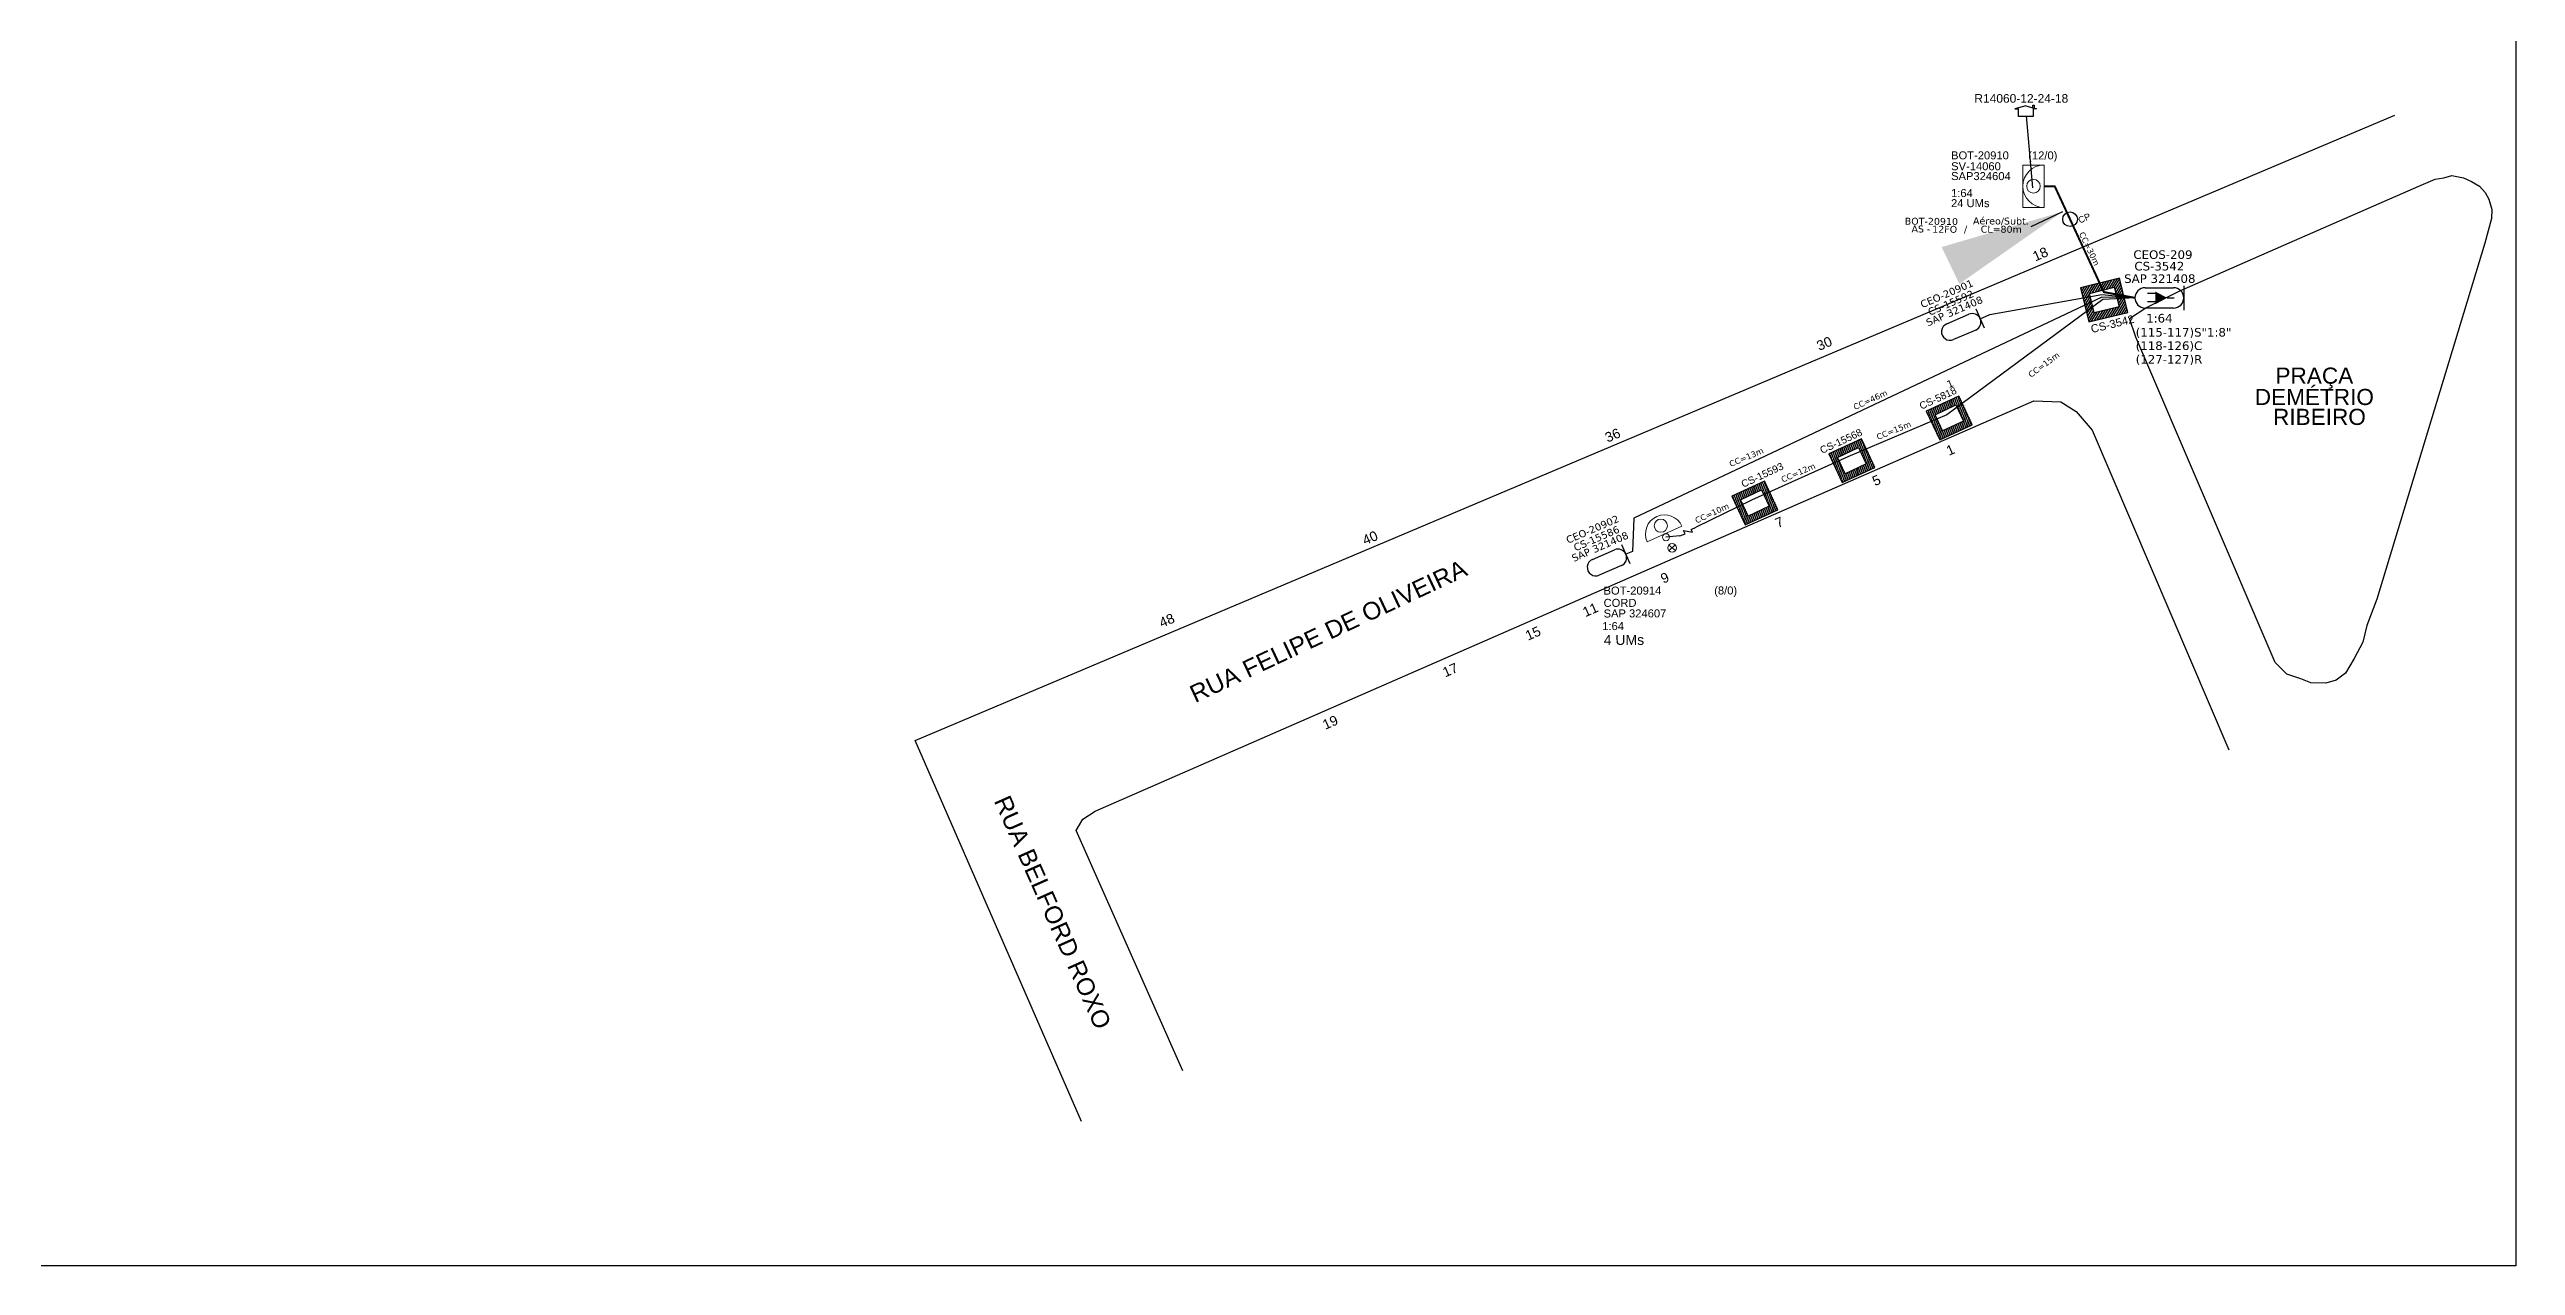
# Model space of a CAD drawing. Extents: x 0 to 841, y 0 to 594.
# Drawn here: x 345.3 to 841, y 0 to 244.6 of the extents above; entities that cross this region are included whole.
import ezdxf
from ezdxf.enums import TextEntityAlignment as Align

# ---------------------------------------------------------------- set-up
doc = ezdxf.new("R2010")
doc.units = 0
doc.linetypes.add('PHANTOM2', pattern=[1.25, 0.625, -0.125, 0.125, -0.125, 0.125, -0.125])
for name, color, linetype in [('10.1-Caixas Subterrâneas', 5, 'Continuous'), ('20.4-CEOS', 1, 'Continuous'), ('20.5-CEO', 1, 'Continuous'), ('CAP a instalar', 1, 'Continuous'), ('label_cabos', 7, 'Continuous'), ('Legenda', 1, 'Continuous'), ('MUB', 252, 'Continuous'), ('Segmento de Logradouro Texto', 238, 'Continuous'), ('Subida Lateral', 5, 'Continuous'), ('surveys', 7, 'Continuous'), ('surveys legendas', 7, 'Continuous')]:
    doc.layers.add(name, color=color, linetype=linetype)
for name, color, linetype, lineweight in [('10.4-Postes', 1, 'Continuous', 0), ("20.0-LEGENDA DOS CDO'S", 1, 'Continuous', 0), ('20.1-CDO_INTERIOR', 1, 'Continuous', 0), ('20.2-CDO_POSTE', 1, 'Continuous', 5)]:
    doc.layers.add(name, color=color, linetype=linetype, lineweight=lineweight)
doc.layers.add('Comprimeto de lance', color=7, linetype='Continuous', true_color=0xf7f7f7)
doc.layers.add('DROP DE CLIENTE', color=140, linetype='Continuous', plot=False)
doc.layers.add('EXTRA', color=50, linetype='Continuous', plot=False)
doc.styles.add('ARIAL', font='arial.ttf')
doc.styles.add('DIGICADE', font='arial.ttf')
doc.styles.add('siredit', font='verdana.ttf')
doc.linetypes.add('FENCELINE1', pattern='A,0.25,-0.1,[133,ltypeshp.shx,S=0.1,R=0,X=-0.1,Y=0],-0.1,1', length=1.45)
doc.dimstyles.new('CC', dxfattribs={"dimtxt": 0.8, "dimasz": 2, "dimexe": 0.18, "dimexo": 0.0625, "dimgap": 0.09, "dimtad": 0, "dimdec": 0, "dimrnd": 1, "dimzin": 0, "dimdsep": 46, "dimtxsty": 'siredit', "dimblk": 'NONE', "dimcen": 0, "dimse1": 1, "dimse2": 1, "dimsd1": 1, "dimsd2": 1, "dimclrt": 7, "dimadec": 0, "dimazin": 0, "dimtfac": 1, "dimtdec": 0, "dimtofl": 0, "dimtmove": 0, "dimatfit": 3, "dimfxl": 0, "dimtolj": 1, "dimtzin": 0, "dimarcsym": 0})

# ---------------------------------------------------------------- blocks, each defined once
blk = doc.blocks.new('*U92')
at = {"layer": '20.4-CEOS', "color": 7, "style": 'siredit'}
for tag, p in [('FIBRAS_SPLITTER', (0, 0)), ('FIBRAS_TOP_C', (0, -4.13)), ('RESERVA_FINAIS', (0, -5.46))]:
    blk.add_attdef(tag, p, '', height=1.01, dxfattribs=at)
for tag, p, flags in [('ID_ATIVIDADE', (0, -6.77), 3), ('QTDE', (0, -9.4), 1), ('FATOR', (0, -8.09), 1), ('FID', (0, -10.71), 1)]:
    blk.add_attdef(tag, p, '', height=1.01, dxfattribs=dict(at, flags=flags))
blk = doc.blocks.new('*X68')
at = {"color": 0, "linetype": 'Continuous'}
for p, q in [((-1.25, 0.34099), (-0.49099, 1.1)), ((-1.25, 0.517767), (-0.667767, 1.1)), ((-1.25, 0.694544), (-0.844544, 1.1)), ((-1.25, 0.87132), (-1.02132, 1.1)), ((-1.25, 1.048097), (-1.198097, 1.1)), ((-1.25, 0.164214), (-0.8035, 0.610714)), ((-1.25, -0.012563), (-0.8035, 0.433937)), ((-1.25, -0.18934), (-0.8035, 0.25716)), ((-1.25, -0.366117), (-0.8035, 0.080383)), ((-0.789214, 0.625), (-0.314214, 1.1)), ((-0.612437, 0.625), (-0.137437, 1.1)), ((-0.43566, 0.625), (0.03934, 1.1)), ((-0.258883, 0.625), (0.216117, 1.1)), ((-0.082107, 0.625), (0.392893, 1.1)), ((0.09467, 0.625), (0.56967, 1.1)), ((0.271447, 0.625), (0.746447, 1.1)), ((0.448223, 0.625), (0.923223, 1.1)), ((0.625, 0.625), (1.1, 1.1)), ((0.801777, 0.625), (1.25, 1.073223)), ((0.8035, 0.449947), (1.25, 0.896447)), ((0.8035, 0.27317), (1.25, 0.71967)), ((0.8035, 0.096393), (1.25, 0.542893)), ((0.8035, -0.080383), (1.25, 0.366117)), ((0.8035, -0.25716), (1.25, 0.18934)), ((0.8035, -0.433937), (1.25, 0.012563)), ((-1.25, -0.542893), (-0.8035, -0.096393)), ((-1.25, -0.71967), (-0.8035, -0.27317)), ((-1.25, -0.896447), (-0.8035, -0.449947)), ((-1.25, -1.073223), (-0.801777, -0.625)), ((-1.1, -1.1), (-0.625, -0.625)), ((-0.923223, -1.1), (-0.448223, -0.625)), ((-0.746447, -1.1), (-0.271447, -0.625)), ((-0.56967, -1.1), (-0.09467, -0.625)), ((-0.392893, -1.1), (0.082107, -0.625)), ((-0.216117, -1.1), (0.258883, -0.625)), ((-0.03934, -1.1), (0.43566, -0.625)), ((0.137437, -1.1), (0.612437, -0.625)), ((0.314214, -1.1), (0.789214, -0.625)), ((0.49099, -1.1), (1.25, -0.34099)), ((0.667767, -1.1), (1.25, -0.517767)), ((0.8035, -0.610714), (1.25, -0.164214)), ((0.844544, -1.1), (1.25, -0.694544)), ((1.02132, -1.1), (1.25, -0.87132)), ((1.198097, -1.1), (1.25, -1.048097))]:
    blk.add_line(p, q, dxfattribs=at)
blk = doc.blocks.new('MANHOLE_MQ')
at = {"color": 0, "linetype": 'Continuous'}
for p, q in [((0.00000623, 0.00000569), (-0.00000627, 0.00000569)), ((-0.00000627, 0.00000569), (-0.00000627, -0.00000531)), ((-0.00000404, 0.00000331), (0.00000399, 0.00000331)), ((-0.00000404, -0.00000294), (-0.00000404, 0.00000331)), ((0.00000399, 0.00000331), (0.00000399, -0.00000294)), ((0.00000623, -0.00000531), (0.00000623, 0.00000569)), ((-0.00000627, -0.00000531), (0.00000623, -0.00000531)), ((0.00000399, -0.00000294), (-0.00000404, -0.00000294)), ((0.00000399, -0.00000294), (0.00000399, -0.00000294))]:
    blk.add_line(p, q, dxfattribs=at)
at = {"color": 0, "linetype": 'Continuous', "xscale": 5e-06, "yscale": 5e-06, "zscale": 1e-05}
blk.add_blockref('*X68', (-0.00000002, 0.00000019), dxfattribs=at)
blk = doc.blocks.new('POLE_POLE')
at = {"layer": '10.4-Postes', "color": 1, "linetype": 'PHANTOM2'}
for points in [[(-0.000008, 0.0000105), (0.0000076, -0.0000022)], [(0.0000072, 0.000011), (-0.0000076, -0.0000027)]]:
    blk.add_lwpolyline(points, dxfattribs=at)
at = {"layer": '10.4-Postes', "color": 1}
blk.add_circle((-0.0000002, 0.0000042), 0.0000101, dxfattribs=at)
blk = doc.blocks.new('CDOI_CT_ESQ')
at = {"layer": '20.1-CDO_INTERIOR', "color": 0, "lineweight": 18}
blk.add_lwpolyline([(-2.12, -2.13), (-2.12, 2.12), (0, 2.12), (0.01, -2.13)], close=True, dxfattribs=at)
blk.add_circle((-1.06, 0), 0.68, dxfattribs=at)
blk.add_arc((0.01, 0), 2.13, 90.0276, 270.0276, dxfattribs=at)
at = {"layer": "20.0-LEGENDA DOS CDO'S", "color": 0, "style": 'ARIAL'}
for tag, p in [('CDO_N', (-9.3, 2.69)), ('SAP', (-9.3, 0.61)), ('SURVEY', (-9.3, 1.6)), ('1:XX', (-9.31, -1.08)), ('UMS', (-9.31, -2.09))]:
    blk.add_attdef(tag, p, '', height=0.68, rotation=359.9724, dxfattribs=at)
blk.add_attdef('FIBRAS_UTILIZADAS', text='', height=0.68, rotation=359.9724, dxfattribs=at).set_placement((-1.59, 2.69), align=Align.CENTER)
blk = doc.blocks.new('*U97')
at = {"color": 0}
blk.add_line((2.14, -0.58), (-2.1, -0.68), dxfattribs=at)
for centre, radius in [((0, 0.38), 0.733), ((0.03, -1.03), 0.393)]:
    blk.add_circle(centre, radius, dxfattribs=at)
blk.add_arc((0.02, -0.63), 2.12, 1.3782, 181.3782, dxfattribs=at)
blk = doc.blocks.new('Inst CDOE-8 CAIXA DIST OPT CDOE 48F_8D C_SPL OPTAP')
at = {"layer": "20.0-LEGENDA DOS CDO'S", "color": 0, "style": 'ARIAL'}
for tag, p, height in [('FID', (0.12, 5.25), 0.8), ('1:XX', (-0.01, 1.7), 0.8), ('SAP', (0.12, 2.96), 0.8), ('CORDOALHA', (0.12, 4.02), 0.8), ('UMS', (0.14, 0.22), 1)]:
    blk.add_attdef(tag, p, '', height=height, rotation=0.118, dxfattribs=at)
at = {"layer": "20.0-LEGENDA DOS CDO'S", "color": 0}
for tag, p, style, flags in [('ID_ATIVIDADE', (0.12, 6.47), 'ARIAL', 3), ('FATOR', (7.92, 6.47), 'ARIAL', 1), ('QTDE', (0.23, -0.97), 'DIGICADE', 3)]:
    blk.add_attdef(tag, p, '', height=0.8, rotation=0.118, dxfattribs=dict(at, style=style, flags=flags))
at = {"layer": "20.0-LEGENDA DOS CDO'S", "color": 0, "style": 'ARIAL'}
blk.add_attdef('FIBRAS_UTILIZADAS', text='', height=0.8, rotation=0.118, dxfattribs=at).set_placement((13.48, 5.26), align=Align.CENTER)
blk = doc.blocks.new('LEGENDA DOS CABOS')
at = {"layer": 'EXTRA', "color": 0, "style": 'siredit'}
for tag, p in [('ID', (4.6, 0.97)), ('XX', (9.03, 0.97))]:
    blk.add_attdef(tag, text='', height=0.48, rotation=359.69, dxfattribs=at).set_placement(p, align=Align.MIDDLE_CENTER)
at = {"layer": 'Legenda', "color": 0, "style": 'siredit'}
for tag, p in [('TIPO_CABO', (1.31, 0)), ('CABO', (4.69, -0.05)), ('/', (6.81, -0.05)), ('METROS', (10.03, -0.05))]:
    blk.add_attdef(tag, text='', height=0.8, rotation=359.69, dxfattribs=at).set_placement(p, align=Align.MIDDLE_CENTER)
blk = doc.blocks.new('_None')
blk = doc.blocks.new('SURVEY_SURVEY')
for p, q in [((0, 0.0000127), (-0.0000126, 0.000009)), ((-0.0000126, 0.000009), (-0.0000086, 0.000009)), ((-0.0000086, 0), (-0.0000086, 0.000009)), ((0.0000086, 0), (-0.0000086, 0)), ((0, 0.0000127), (0.0000126, 0.000009)), ((0.0000084, 0.0000132), (0.0000098, 0.0000132)), ((0.0000084, 0.0000103), (0.0000084, 0.0000132)), ((0.0000126, 0.000009), (0.0000086, 0.000009)), ((0.0000086, 0.000009), (0.0000086, 0)), ((0.0000098, 0.0000132), (0.0000098, 0.0000099))]:
    blk.add_line(p, q)

msp = doc.modelspace()

# ---------------------------------------------------------------- linework, layer by layer
msp.add_lwpolyline([(0, 594), (841, 594), (841, 0), (0, 0)], close=True)
at = {"color": 5}
msp.add_circle((751.44, 210.4), 1.47, dxfattribs=at)
at = {"layer": '20.4-CEOS', "color": 5}
for p, q in [((766.53, 196.61), (772.25, 196.61)), ((772.25, 192.54), (766.53, 192.54))]:
    msp.add_line(p, q, dxfattribs=at)
for points in [[(768.71, 195.46), (766.98, 195.46)], [(768.71, 193.77), (766.98, 193.77)], [(770.97, 194.58), (772.34, 194.58)], [(774.28, 197.03), (774.28, 192.12)]]:
    msp.add_lwpolyline(points, dxfattribs=at)
msp.add_lwpolyline([(770.97, 194.58, 0, 2.51, 0), (768.61, 194.58, 2.51, 2.51, 0)], format="xyseb", dxfattribs=at)
for centre, start, end in [((766.53, 194.58), 90, 270), ((772.25, 194.58), 270, 90)]:
    msp.add_arc(centre, 2.04, start, end, dxfattribs=at)
at = {"layer": '20.5-CEO', "color": 7}
for p, q in [((726.65, 189.36), (731.11, 191.29)), ((732.49, 188.11), (728.03, 186.18)), ((655.45, 141.99), (659.91, 143.92)), ((661.28, 140.74), (656.82, 138.81))]:
    msp.add_line(p, q, dxfattribs=at)
for points in [[(734.22, 188.47), (732.56, 192.31)], [(663.01, 141.1), (661.35, 144.94)]]:
    msp.add_lwpolyline(points, dxfattribs=at)
for centre, start, end in [((727.34, 187.77), 113.3994, 293.3994), ((731.8, 189.7), 293.3994, 113.3994), ((660.59, 142.33), 293.3994, 113.3994), ((656.14, 140.4), 113.3994, 293.3994)]:
    msp.add_arc(centre, 1.73, start, end, dxfattribs=at)
at = {"layer": 'CAP a instalar', "color": 7, "linetype": 'FENCELINE1', "ltscale": 5}
for p, q in [((757.86, 194.71), (663.76, 150.31)), ((758.01, 194.23), (726.65, 171.09)), ((735.3, 191.22), (757.81, 195.27)), ((757.81, 195.27), (764.5, 194.58)), ((764.5, 194.58), (757.86, 194.71)), ((764.5, 194.58), (758.01, 194.23)), ((733.39, 190.39), (735.3, 191.22)), ((726.65, 171.09), (706.78, 162.64)), ((706.78, 162.64), (687.43, 153.88)), ((687.43, 153.88), (676.28, 148.49)), ((663.76, 150.31), (663.51, 143.59)), ((673.03, 146.71), (670.23, 146.47)), ((663.51, 143.59), (662.18, 143.02))]:
    msp.add_line(p, q, dxfattribs=at)
at = {"layer": 'CAP a instalar', "color": 1, "linetype": 'FENCELINE1', "ltscale": 5, "const_width": 0.409}
msp.add_lwpolyline([(764.5, 194.58), (758.23, 195.74), (748.36, 217.02), (746.23, 217.02)], dxfattribs=at)
at = {"layer": 'DROP DE CLIENTE'}
msp.add_lwpolyline([(743.98, 216.72), (742.71, 231.17)], dxfattribs=at)
at = {"layer": 'MUB', "color": 4}
for points in [[(552.73, 29.02), (519.31, 105.58), (816.72, 231.28)], [(794.43, 205.17), (821.57, 217.04), (824.84, 218.43), (826.54, 218.68), (828.18, 219.19), (830.53, 218.68), (832.11, 218), (833.72, 217.02), (834.89, 215.77), (835.59, 214.42), (836.2, 212.37), (836.16, 210.55), (834.77, 205.56), (813.09, 134), (811.09, 128.74), (810.27, 125.33)], [(810.27, 125.33), (808.51, 122.09), (806.77, 119.1), (804.95, 117.75), (802.86, 117.12), (799.81, 117.16), (797.85, 118.02), (795.04, 118.9), (792.67, 121.25), (764.67, 186.69), (763.36, 190.41), (766.65, 192.6), (773.39, 195.94), (794.43, 205.17)], [(573.16, 39.16), (551.72, 87.47), (553.01, 89.78), (555.51, 91.36), (744.13, 173.86), (749.59, 173.69), (752.7, 171.72), (755.86, 167.97), (783.32, 103.69)]]:
    msp.add_lwpolyline(points, dxfattribs=at)
at = {"layer": 'Subida Lateral', "color": 7}
for p, q in [((673.03, 146.71), (674.09, 147.15)), ((674.09, 147.15), (673.77, 147.82)), ((673.77, 147.82), (675.56, 147.49)), ((675.31, 148.01), (676.28, 148.49)), ((675.56, 147.49), (675.31, 148.01))]:
    msp.add_line(p, q, dxfattribs=at)

# ---------------------------------------------------------------- block references
at = {"layer": '10.1-Caixas Subterrâneas', "color": 30}
for p, xscale, yscale, zscale, rotation in [((758.26, 194.26), 642882.2373010431, 642882.237301043, 642882.237301043, 193.7472416184264), ((727.11, 170.53), 578594.0135709385, 578594.0135709384, 578594.0135709384, 205.0462007797069), ((707.52, 161.94), 578594.0135709385, 578594.0135709384, 578594.0135709384, 205.0462007797069), ((688.05, 153.43), 578594.0135709385, 578594.0135709384, 578594.0135709384, 205.0462007797069)]:
    msp.add_blockref('MANHOLE_MQ', p, dxfattribs=dict(at, xscale=xscale, yscale=yscale, zscale=zscale, rotation=rotation))
at = {"layer": '10.4-Postes', "color": 1, "xscale": 86451.61375872836, "yscale": 86451.61375872836, "zscale": 86451.61375872836}
msp.add_blockref('POLE_POLE', (671.47, 143.97), dxfattribs=at)
at = {"layer": "20.0-LEGENDA DOS CDO'S", "color": 7, "lineweight": 0}
ref = msp.add_blockref('Inst CDOE-8 CAIXA DIST OPT CDOE 48F_8D C_SPL OPTAP', (657.44, 124.37), dxfattribs=dict(at, xscale=2.01034164286304, yscale=2.010341642863025, zscale=2.010341642863025))
ref.add_attrib('FID', 'BOT-20914', (657.68, 134.92), dxfattribs={"color": 0, "height": 1.608, "rotation": 0.118, "style": 'ARIAL'})
ref.add_attrib('CORDOALHA', 'CORD', (657.69, 132.45), dxfattribs={"color": 0, "height": 1.608, "rotation": 0.118, "style": 'ARIAL'})
ref.add_attrib('SAP', 'SAP 324607', (657.69, 130.32), dxfattribs={"color": 0, "height": 1.608, "rotation": 0.118, "style": 'ARIAL'})
ref.add_attrib('1:XX', '1:64', (657.42, 127.78), dxfattribs={"color": 0, "height": 1.608, "rotation": 0.118, "style": 'ARIAL'})
ref.add_attrib('UMS', '4 UMs', (657.73, 124.8), dxfattribs={"color": 0, "height": 2.01, "rotation": 0.118, "style": 'ARIAL'})
ref.add_attrib('FIBRAS_UTILIZADAS', '(8/0)', dxfattribs={"color": 0, "height": 1.608, "rotation": 0.118, "style": 'ARIAL'}).set_placement((684.54, 134.95), align=Align.RIGHT)
at = {"layer": '20.1-CDO_INTERIOR', "color": 1}
ref = msp.add_blockref('CDOI_CT_ESQ', (746.22, 217.02), dxfattribs=dict(at, xscale=2.01034164286304, yscale=2.010341642863025, zscale=2.010341642863025))
ref.add_attrib('CDO_N', 'BOT-20910', (727.53, 222.43), dxfattribs={"layer": "20.0-LEGENDA DOS CDO'S", "color": 1, "height": 1.608, "rotation": 359.9724, "style": 'ARIAL'})
ref.add_attrib('FIBRAS_UTILIZADAS', '(12/0)', (743.03, 222.42), dxfattribs={"layer": "20.0-LEGENDA DOS CDO'S", "color": 1, "height": 1.608, "rotation": 359.9724, "style": 'ARIAL'})
ref.add_attrib('SURVEY', 'SV-14060', (727.54, 220.24), dxfattribs={"layer": "20.0-LEGENDA DOS CDO'S", "color": 1, "height": 1.608, "rotation": 359.9724, "style": 'ARIAL'})
ref.add_attrib('SAP', 'SAP324604', (727.53, 218.26), dxfattribs={"layer": "20.0-LEGENDA DOS CDO'S", "color": 1, "height": 1.608, "rotation": 359.9724, "style": 'ARIAL'})
ref.add_attrib('1:XX', '1:64', (727.52, 214.85), dxfattribs={"layer": "20.0-LEGENDA DOS CDO'S", "color": 1, "height": 1.608, "rotation": 359.9724, "style": 'ARIAL'})
ref.add_attrib('UMS', '24 UMs', (727.52, 212.82), dxfattribs={"layer": "20.0-LEGENDA DOS CDO'S", "color": 1, "height": 1.608, "rotation": 359.9724, "style": 'ARIAL'})
at = {"layer": '20.2-CDO_POSTE', "color": 7, "xscale": -1.80930747857671, "yscale": 1.809307478576724, "zscale": 1.809307478576723, "rotation": 25.56501969607967}
msp.add_blockref('*U97', (669.48, 148.16), dxfattribs=at)
at = {"layer": '20.4-CEOS', "color": 0, "lineweight": 0}
ref = msp.add_blockref('*U92', (764.63, 186.8), dxfattribs=dict(at, xscale=1.708790396433585, yscale=1.708790396433571, zscale=1.708790396433571))
ref.add_attrib('FIBRAS_SPLITTER', '(115-117)S"1:8"', (764.63, 186.8), dxfattribs={"color": 7, "height": 1.7253, "style": 'siredit'})
ref.add_attrib('FIBRAS_TOP_C', '(118-126)C', (764.63, 184.1), dxfattribs={"color": 7, "height": 1.725, "style": 'siredit'})
ref.add_attrib('RESERVA_FINAIS', '(127-127)R', (764.63, 181.37), dxfattribs={"color": 7, "height": 1.725, "style": 'siredit'})
at = {"layer": 'label_cabos', "color": 0, "lineweight": 0}
ref = msp.add_blockref('LEGENDA DOS CABOS', (717.68, 207.71), dxfattribs=dict(at, xscale=1.387964999503168, yscale=1.387964999503168, zscale=1.387964999503168))
ref.add_attrib('ID', 'BOT-20910', dxfattribs={"color": 0, "height": 1.388, "rotation": 359.69, "style": 'siredit'}).set_placement((723.57, 209.97), align=Align.MIDDLE_CENTER)
ref.add_attrib('CABO', '12FO', dxfattribs={"color": 0, "height": 1.388, "rotation": 359.69, "style": 'siredit'}).set_placement((726.24, 208.37), align=Align.MIDDLE_CENTER)
ref.add_attrib('METROS', 'CL=80m', dxfattribs={"color": 0, "height": 1.388, "rotation": 359.69, "style": 'siredit'}).set_placement((737.61, 208.37), align=Align.MIDDLE_CENTER)
ref.add_attrib('XX', 'Aéreo/Subt.', dxfattribs={"color": 0, "height": 1.388, "rotation": 359.69, "style": 'siredit'}).set_placement((737.54, 210.03), align=Align.MIDDLE_CENTER)
ref.add_attrib('/', '/', dxfattribs={"color": 0, "height": 1.39, "rotation": 359.69, "style": 'siredit'}).set_placement((730.44, 208.37), align=Align.MIDDLE_CENTER)
ref.add_attrib('TIPO_CABO', 'AS -', dxfattribs={"color": 0, "height": 1.388, "rotation": 359.69, "style": 'siredit'}).set_placement((721.48, 208.43), align=Align.MIDDLE_CENTER)
at = {"layer": 'surveys', "color": 255, "xscale": 172309.5851949497, "yscale": 172309.5851949497, "zscale": 172309.5851949497}
msp.add_blockref('SURVEY_SURVEY', (742.54, 231.02), dxfattribs=at)

# ---------------------------------------------------------------- texts
at = {"layer": '10.1-Caixas Subterrâneas', "color": 30, "style": 'ARIAL'}
for s, height, rotation, p in [('CS-3542', 1.608, 13.7472, (755.84, 187.5)), ('CS-5818', 1.447, 25.0462, (721.58, 172.08)), ('CS-15568', 1.447, 25.0462, (701.59, 163.19)), ('CS-15593', 1.447, 25.0462, (685.77, 156.38))]:
    msp.add_text(s, height=height, rotation=rotation, dxfattribs=at).set_placement(p)
at = {"layer": '20.4-CEOS', "color": 5, "style": 'siredit'}
for s, p in [('CEOS-209', (770.11, 204.14)), ('SAP 321408', (769.48, 199.31)), ('CS-3542', (769.39, 201.82))]:
    msp.add_text(s, height=1.725, dxfattribs=at).set_placement(p, align=Align.TOP_CENTER)
at = {"layer": '20.4-CEOS', "color": 7, "style": 'siredit'}
for s, p in [('CEO-20901', (726.37, 196.09)), ('CEO-20902', (655.17, 148.72))]:
    msp.add_text(s, height=1.461, rotation=23.3994, dxfattribs=at).set_placement(p, align=Align.TOP_CENTER)
msp.add_text('1:64', height=1.725, dxfattribs=at).set_placement((769.39, 191.35), align=Align.TOP_CENTER)
at = {"layer": '20.5-CEO', "color": 7, "style": 'siredit'}
for s, p in [('SAP 321408', (727.9, 192.6)), ('CS-15592', (727.18, 194.27)), ('CS-15586', (655.97, 146.9)), ('SAP 321408', (656.69, 145.23))]:
    msp.add_text(s, height=1.467, rotation=23.3994, dxfattribs=at).set_placement(p, align=Align.TOP_CENTER)
msp.add_text('1', height=1.46, rotation=23.3994, dxfattribs=at).set_placement((727.03, 176.4))
at = {"layer": 'Comprimeto de lance', "ltscale": 0.5, "char_height": 1.191, "width": 14.2961, "attachment_point": 5, "style": 'siredit'}
for s, insert, rotation in [('\\A1;CC=30m', (755.31, 204.45), 295.8769), ('\\A1;CC=15m', (746.17, 181.13), 36.5341), ('\\A1;CC=46m', (711.3, 174.07), 24.7222), ('\\A1;CC=15m', (716.01, 167.92), 22.2063), ('\\A1;CC=13m', (686.39, 162.54), 23.0042), ('\\A1;CC=12m', (696.81, 159.43), 23.4517), ('\\A1;CC=10m', (679.47, 151.29), 25.2337)]:
    msp.add_mtext(s, dxfattribs=dict(at, insert=insert, rotation=rotation))
at = {"layer": 'Segmento de Logradouro Texto', "color": 5, "style": 'ARIAL'}
for s, rotation, p in [('RUA FELIPE DE OLIVEIRA', 25.1345, (575.6, 113.1)), ('RUA BELFORD ROXO', 293.9768, (535.09, 93.48))]:
    msp.add_text(s, height=3.51, rotation=rotation, dxfattribs=at).set_placement(p)
at = {"layer": 'surveys', "color": 5, "style": 'ARIAL'}
msp.add_text('CP', height=1.3, rotation=23.457, dxfattribs=at).set_placement((754.31, 210.6), align=Align.MIDDLE_CENTER)
at = {"layer": 'surveys', "style": 'ARIAL'}
for s, height, p in [('18', 1.965, (745.47, 203.39)), ('30', 1.965, (702.05, 185.41)), ('36', 1.965, (659.51, 166.97)), ('1', 1.96, (727.4, 164.01)), ('5', 1.96, (712.53, 157.91)), ('7', 1.96, (693.01, 149.46)), ('40', 1.965, (610.76, 146.34)), ('9', 1.96, (669.99, 138.3)), ('48', 1.965, (569.91, 129.74)), ('11', 1.965, (655.02, 131.87)), ('15', 1.965, (643.5, 127.15)), ('17', 1.965, (626.87, 119.77)), ('19', 1.965, (602.75, 109.24))]:
    msp.add_text(s, height=height, rotation=23.457, dxfattribs=at).set_placement(p, align=Align.MIDDLE_CENTER)
at = {"layer": 'surveys', "color": 5, "style": 'ARIAL'}
for s, p in [('PRAÇA', (792.72, 177.32)), ('DEMÉTRIO', (788.56, 173.03)), ('RIBEIRO', (792.23, 169.03))]:
    msp.add_text(s, height=3.249, dxfattribs=at).set_placement(p)
at = {"layer": 'surveys legendas', "color": 0, "style": 'ARIAL'}
msp.add_text('R14060-12-24-18', height=1.7231, dxfattribs=at).set_placement((732.21, 233.82))

# ---------------------------------------------------------------- leaders
at = {"layer": 'label_cabos'}
msp.add_leader([(749.95, 211.91), (743.53, 208.83)], dimstyle='CC', override={"dimasz": 25, "dimgap": 0.09, "dimtad": 0}, dxfattribs=at)

doc.saveas('drawing.dxf')
